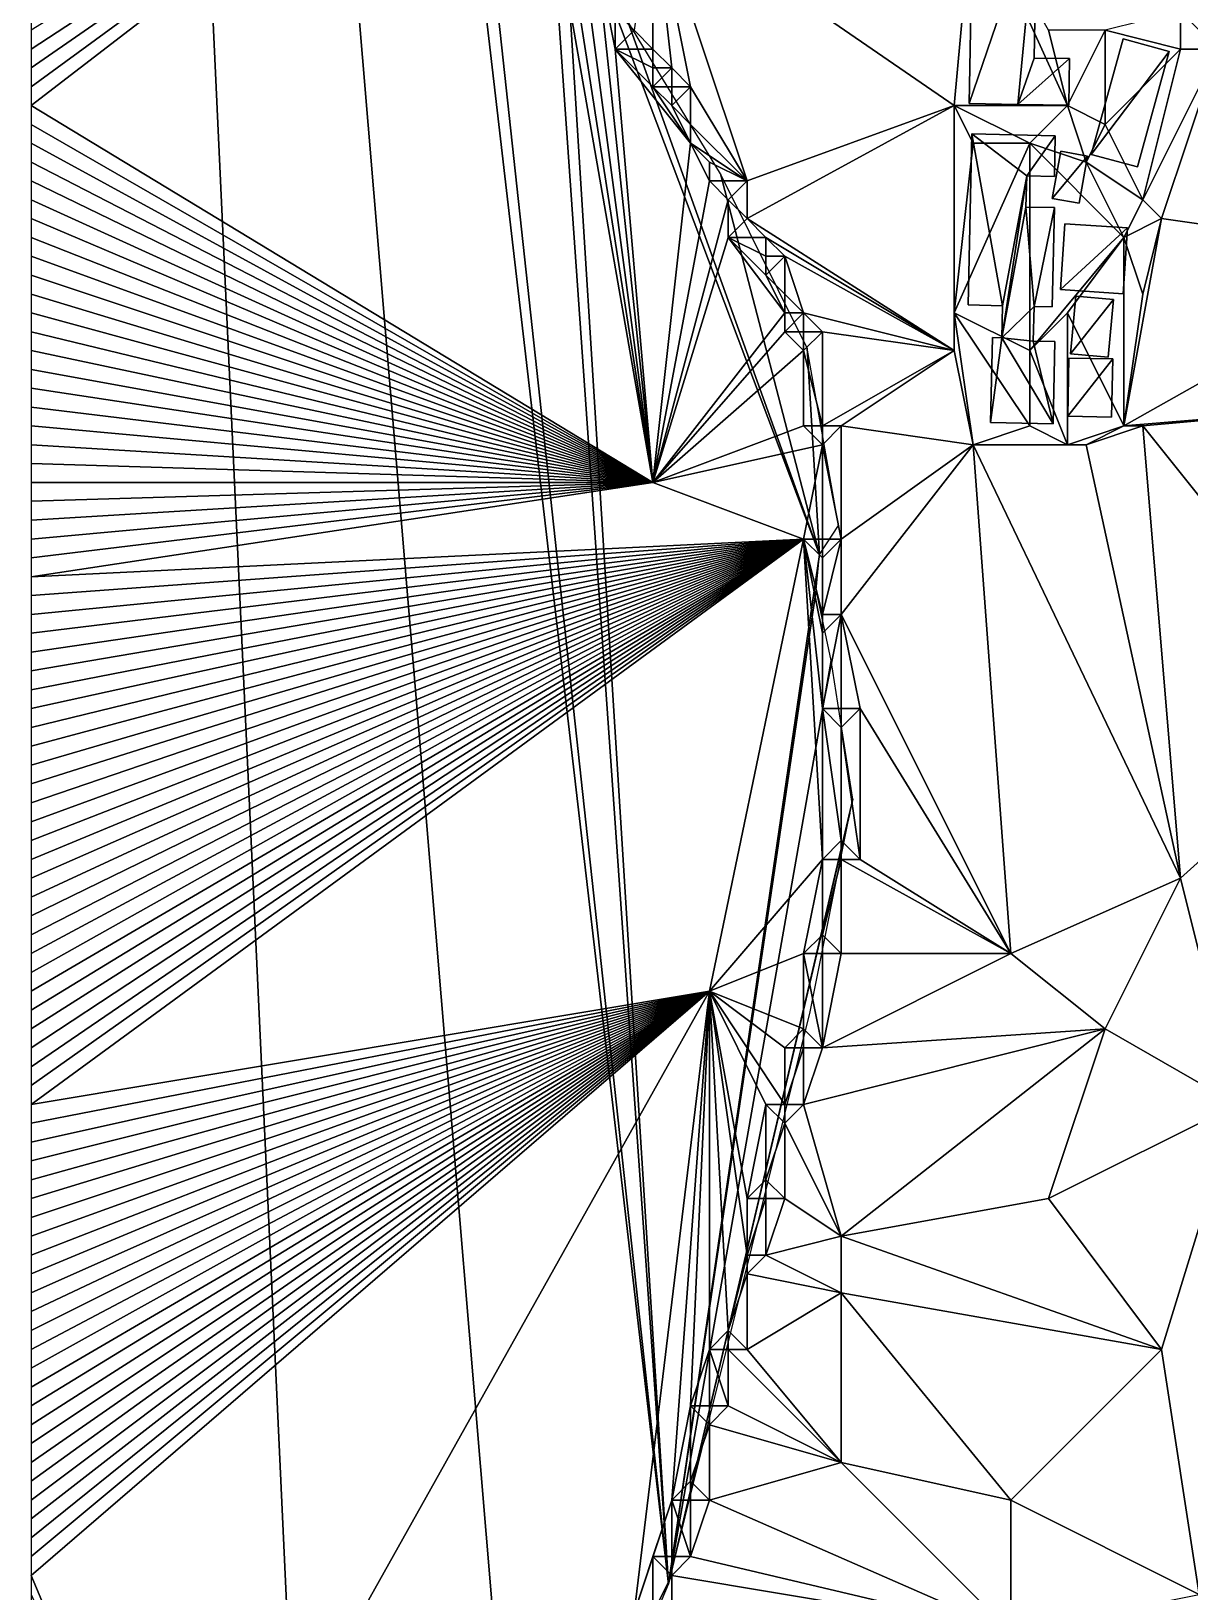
# Model space of a CAD drawing. Header units: metres. Extents: x 891 to 1103, y -901 to 900.
# Drawn here: x 900 to 1023, y -549.7 to -384.1 of the extents above; entities that cross this region are included whole.
import ezdxf

# ---------------------------------------------------------------- set-up
doc = ezdxf.new("R2010")
doc.units = ezdxf.units.M
for name, color, linetype in [('OSM_BUILDING_FOOTPRINTS', 7, 'CONTINUOUS'), ('OSM_BUILDING_ROOFS', 1, 'CONTINUOUS'), ('OSM_BUILDING_WALLS', 8, 'CONTINUOUS'), ('OSM_TERRAIN', 3, 'CONTINUOUS'), ('OSM_WATER_OUTLINES', 4, 'CONTINUOUS'), ('OSM_WATER_SURFACE', 5, 'CONTINUOUS')]:
    doc.layers.add(name, color=color, linetype=linetype)

msp = doc.modelspace()

# ---------------------------------------------------------------- linework, layer by layer
at = {"layer": 'OSM_BUILDING_FOOTPRINTS'}
for points in [[(999.968, -370.607, 0.288), (1006.766, -370.729, 0.288), (1006.489, -386.964, 0.288), (1010.236, -387.019, 0.288), (1010.148, -391.973, 0.288), (1004.754, -391.885, 0.288), (999.592, -391.796, 0.288), (999.968, -370.607, 0.288)], [(1015.918, -384.929, 1.528), (1020.804, -386.256, 1.528), (1017.432, -398.509, 1.528), (1012.546, -397.182, 1.528), (1015.918, -384.929, 1.528)], [(999.868, -395.015, 0.95), (1008.722, -395.214, 0.95), (1008.622, -399.516, 0.95), (1005.682, -399.449, 0.95), (1005.605, -402.767, 0.95), (1008.622, -402.833, 0.95), (1008.39, -413.373, 0.95), (1006.467, -413.328, 0.95), (1006.389, -416.989, 0.95), (1008.666, -417.033, 0.95), (1008.478, -425.77, 0.95), (1001.846, -425.626, 0.95), (1002.045, -416.613, 0.95), (1003.051, -416.635, 0.95), (1003.128, -413.24, 0.95), (999.47, -413.162, 0.95), (999.868, -395.015, 0.95)], [(1009.297, -396.85, 1.351), (1012.148, -397.359, 1.351), (1011.242, -402.358, 1.351), (1008.39, -401.849, 1.351), (1009.297, -396.85, 1.351)], [(1009.739, -404.559, 1.522), (1016.382, -404.99, 1.522), (1015.917, -411.968, 1.522), (1009.274, -411.526, 1.522), (1009.739, -404.559, 1.522)], [(1010.899, -412.223, 1.618), (1014.9, -412.576, 1.618), (1014.348, -418.703, 1.618), (1010.346, -418.349, 1.618), (1010.899, -412.223, 1.618)], [(1010.169, -418.792, 1.813), (1014.834, -418.891, 1.813), (1014.69, -425.062, 1.813), (1010.037, -424.962, 1.813), (1010.169, -418.792, 1.813)]]:
    msp.add_polyline3d(points, close=True, dxfattribs=at)
at = {"layer": 'OSM_BUILDING_ROOFS'}
for points in [[(1006.766, -370.729, 10.288), (999.968, -370.607, 10.288), (999.592, -391.796, 10.288)], [(1006.766, -370.729, 10.288), (999.592, -391.796, 10.288), (1004.754, -391.885, 10.288)], [(1004.754, -391.885, 10.288), (1006.489, -386.964, 10.288), (1006.766, -370.729, 10.288)], [(1020.804, -386.256, 11.528), (1015.918, -384.929, 11.528), (1012.546, -397.182, 11.528)], [(1004.754, -391.885, 10.288), (1010.236, -387.019, 10.288), (1006.489, -386.964, 10.288)], [(1004.754, -391.885, 10.288), (1010.148, -391.973, 10.288), (1010.236, -387.019, 10.288)], [(1020.804, -386.256, 11.528), (1012.546, -397.182, 11.528), (1017.432, -398.509, 11.528)], [(999.868, -395.015, 10.95), (999.47, -413.162, 10.95), (1003.128, -413.24, 10.95)], [(1005.682, -399.449, 10.95), (1008.722, -395.214, 10.95), (999.868, -395.015, 10.95)], [(1005.682, -399.449, 10.95), (999.868, -395.015, 10.95), (1003.128, -413.24, 10.95)], [(1005.682, -399.449, 10.95), (1008.622, -399.516, 10.95), (1008.722, -395.214, 10.95)], [(1012.148, -397.359, 11.351), (1009.297, -396.85, 11.351), (1008.39, -401.849, 11.351)], [(1012.148, -397.359, 11.351), (1008.39, -401.849, 11.351), (1011.242, -402.358, 11.351)], [(1005.682, -399.449, 10.95), (1003.128, -413.24, 10.95), (1003.051, -416.635, 10.95)], [(1003.051, -416.635, 10.95), (1005.605, -402.767, 10.95), (1005.682, -399.449, 10.95)], [(1003.051, -416.635, 10.95), (1006.467, -413.328, 10.95), (1005.605, -402.767, 10.95)], [(1006.467, -413.328, 10.95), (1008.622, -402.833, 10.95), (1005.605, -402.767, 10.95)], [(1006.467, -413.328, 10.95), (1008.39, -413.373, 10.95), (1008.622, -402.833, 10.95)], [(1016.382, -404.99, 11.522), (1009.739, -404.559, 11.522), (1009.274, -411.526, 11.522)], [(1016.382, -404.99, 11.522), (1009.274, -411.526, 11.522), (1015.917, -411.968, 11.522)], [(1014.9, -412.576, 11.618), (1010.899, -412.223, 11.618), (1010.346, -418.349, 11.618)], [(1003.051, -416.635, 10.95), (1006.389, -416.989, 10.95), (1006.467, -413.328, 10.95)], [(1014.9, -412.576, 11.618), (1010.346, -418.349, 11.618), (1014.348, -418.703, 11.618)], [(1003.051, -416.635, 10.95), (1002.045, -416.613, 10.95), (1001.846, -425.626, 10.95)], [(1003.051, -416.635, 10.95), (1001.846, -425.626, 10.95), (1008.478, -425.77, 10.95)], [(1003.051, -416.635, 10.95), (1008.478, -425.77, 10.95), (1006.389, -416.989, 10.95)], [(1008.478, -425.77, 10.95), (1008.666, -417.033, 10.95), (1006.389, -416.989, 10.95)], [(1014.834, -418.891, 11.813), (1010.169, -418.792, 11.813), (1010.037, -424.962, 11.813)], [(1014.834, -418.891, 11.813), (1010.037, -424.962, 11.813), (1014.69, -425.062, 11.813)]]:
    msp.add_3dface(points, dxfattribs=at)
at = {"layer": 'OSM_BUILDING_WALLS'}
for points in [[(999.968, -370.607, 0.288), (999.592, -391.796, 0.288), (999.592, -391.796, 10.288)], [(999.968, -370.607, 0.288), (999.592, -391.796, 10.288), (999.968, -370.607, 10.288)], [(1006.489, -386.964, 0.288), (1006.766, -370.729, 0.288), (1006.766, -370.729, 10.288)], [(1006.489, -386.964, 0.288), (1006.766, -370.729, 10.288), (1006.489, -386.964, 10.288)], [(1015.918, -384.929, 1.528), (1012.546, -397.182, 1.528), (1012.546, -397.182, 11.528)], [(1015.918, -384.929, 1.528), (1012.546, -397.182, 11.528), (1015.918, -384.929, 11.528)], [(1020.804, -386.256, 1.528), (1015.918, -384.929, 1.528), (1015.918, -384.929, 11.528)], [(1020.804, -386.256, 1.528), (1015.918, -384.929, 11.528), (1020.804, -386.256, 11.528)], [(1010.236, -387.019, 0.288), (1006.489, -386.964, 0.288), (1006.489, -386.964, 10.288)], [(1010.236, -387.019, 0.288), (1006.489, -386.964, 10.288), (1010.236, -387.019, 10.288)], [(1010.148, -391.973, 0.288), (1010.236, -387.019, 0.288), (1010.236, -387.019, 10.288)], [(1010.148, -391.973, 0.288), (1010.236, -387.019, 10.288), (1010.148, -391.973, 10.288)], [(1017.432, -398.509, 1.528), (1020.804, -386.256, 1.528), (1020.804, -386.256, 11.528)], [(1017.432, -398.509, 1.528), (1020.804, -386.256, 11.528), (1017.432, -398.509, 11.528)], [(999.592, -391.796, 0.288), (1004.754, -391.885, 0.288), (1004.754, -391.885, 10.288)], [(999.592, -391.796, 0.288), (1004.754, -391.885, 10.288), (999.592, -391.796, 10.288)], [(1004.754, -391.885, 0.288), (1010.148, -391.973, 0.288), (1010.148, -391.973, 10.288)], [(1004.754, -391.885, 0.288), (1010.148, -391.973, 10.288), (1004.754, -391.885, 10.288)], [(999.868, -395.015, 0.95), (999.47, -413.162, 0.95), (999.47, -413.162, 10.95)], [(999.868, -395.015, 0.95), (999.47, -413.162, 10.95), (999.868, -395.015, 10.95)], [(1008.722, -395.214, 0.95), (999.868, -395.015, 0.95), (999.868, -395.015, 10.95)], [(1008.722, -395.214, 0.95), (999.868, -395.015, 10.95), (1008.722, -395.214, 10.95)], [(1008.622, -399.516, 0.95), (1008.722, -395.214, 0.95), (1008.722, -395.214, 10.95)], [(1008.622, -399.516, 0.95), (1008.722, -395.214, 10.95), (1008.622, -399.516, 10.95)], [(1009.297, -396.85, 1.351), (1008.39, -401.849, 1.351), (1008.39, -401.849, 11.351)], [(1009.297, -396.85, 1.351), (1008.39, -401.849, 11.351), (1009.297, -396.85, 11.351)], [(1012.148, -397.359, 1.351), (1009.297, -396.85, 1.351), (1009.297, -396.85, 11.351)], [(1012.148, -397.359, 1.351), (1009.297, -396.85, 11.351), (1012.148, -397.359, 11.351)], [(1011.242, -402.358, 1.351), (1012.148, -397.359, 1.351), (1012.148, -397.359, 11.351)], [(1011.242, -402.358, 1.351), (1012.148, -397.359, 11.351), (1011.242, -402.358, 11.351)], [(1012.546, -397.182, 1.528), (1017.432, -398.509, 1.528), (1017.432, -398.509, 11.528)], [(1012.546, -397.182, 1.528), (1017.432, -398.509, 11.528), (1012.546, -397.182, 11.528)], [(1005.605, -402.767, 0.95), (1005.682, -399.449, 0.95), (1005.682, -399.449, 10.95)], [(1005.605, -402.767, 0.95), (1005.682, -399.449, 10.95), (1005.605, -402.767, 10.95)], [(1005.682, -399.449, 0.95), (1008.622, -399.516, 0.95), (1008.622, -399.516, 10.95)], [(1005.682, -399.449, 0.95), (1008.622, -399.516, 10.95), (1005.682, -399.449, 10.95)], [(1008.39, -401.849, 1.351), (1011.242, -402.358, 1.351), (1011.242, -402.358, 11.351)], [(1008.39, -401.849, 1.351), (1011.242, -402.358, 11.351), (1008.39, -401.849, 11.351)], [(1008.622, -402.833, 0.95), (1005.605, -402.767, 0.95), (1005.605, -402.767, 10.95)], [(1008.622, -402.833, 0.95), (1005.605, -402.767, 10.95), (1008.622, -402.833, 10.95)], [(1008.39, -413.373, 0.95), (1008.622, -402.833, 0.95), (1008.622, -402.833, 10.95)], [(1008.39, -413.373, 0.95), (1008.622, -402.833, 10.95), (1008.39, -413.373, 10.95)], [(1009.739, -404.559, 1.522), (1009.274, -411.526, 1.522), (1009.274, -411.526, 11.522)], [(1009.739, -404.559, 1.522), (1009.274, -411.526, 11.522), (1009.739, -404.559, 11.522)], [(1016.382, -404.99, 1.522), (1009.739, -404.559, 1.522), (1009.739, -404.559, 11.522)], [(1016.382, -404.99, 1.522), (1009.739, -404.559, 11.522), (1016.382, -404.99, 11.522)], [(1015.917, -411.968, 1.522), (1016.382, -404.99, 1.522), (1016.382, -404.99, 11.522)], [(1015.917, -411.968, 1.522), (1016.382, -404.99, 11.522), (1015.917, -411.968, 11.522)], [(1009.274, -411.526, 1.522), (1015.917, -411.968, 1.522), (1015.917, -411.968, 11.522)], [(1009.274, -411.526, 1.522), (1015.917, -411.968, 11.522), (1009.274, -411.526, 11.522)], [(1010.899, -412.223, 1.618), (1010.346, -418.349, 1.618), (1010.346, -418.349, 11.618)], [(1010.899, -412.223, 1.618), (1010.346, -418.349, 11.618), (1010.899, -412.223, 11.618)], [(1014.9, -412.576, 1.618), (1010.899, -412.223, 1.618), (1010.899, -412.223, 11.618)], [(1014.9, -412.576, 1.618), (1010.899, -412.223, 11.618), (1014.9, -412.576, 11.618)], [(999.47, -413.162, 0.95), (1003.128, -413.24, 0.95), (1003.128, -413.24, 10.95)], [(999.47, -413.162, 0.95), (1003.128, -413.24, 10.95), (999.47, -413.162, 10.95)], [(1003.128, -413.24, 0.95), (1003.051, -416.635, 0.95), (1003.051, -416.635, 10.95)], [(1003.128, -413.24, 0.95), (1003.051, -416.635, 10.95), (1003.128, -413.24, 10.95)], [(1006.389, -416.989, 0.95), (1006.467, -413.328, 0.95), (1006.467, -413.328, 10.95)], [(1006.389, -416.989, 0.95), (1006.467, -413.328, 10.95), (1006.389, -416.989, 10.95)], [(1006.467, -413.328, 0.95), (1008.39, -413.373, 0.95), (1008.39, -413.373, 10.95)], [(1006.467, -413.328, 0.95), (1008.39, -413.373, 10.95), (1006.467, -413.328, 10.95)], [(1014.348, -418.703, 1.618), (1014.9, -412.576, 1.618), (1014.9, -412.576, 11.618)], [(1014.348, -418.703, 1.618), (1014.9, -412.576, 11.618), (1014.348, -418.703, 11.618)], [(1002.045, -416.613, 0.95), (1001.846, -425.626, 0.95), (1001.846, -425.626, 10.95)], [(1002.045, -416.613, 0.95), (1001.846, -425.626, 10.95), (1002.045, -416.613, 10.95)], [(1003.051, -416.635, 0.95), (1002.045, -416.613, 0.95), (1002.045, -416.613, 10.95)], [(1003.051, -416.635, 0.95), (1002.045, -416.613, 10.95), (1003.051, -416.635, 10.95)], [(1008.666, -417.033, 0.95), (1006.389, -416.989, 0.95), (1006.389, -416.989, 10.95)], [(1008.666, -417.033, 0.95), (1006.389, -416.989, 10.95), (1008.666, -417.033, 10.95)], [(1008.478, -425.77, 0.95), (1008.666, -417.033, 0.95), (1008.666, -417.033, 10.95)], [(1008.478, -425.77, 0.95), (1008.666, -417.033, 10.95), (1008.478, -425.77, 10.95)], [(1010.169, -418.792, 1.813), (1010.037, -424.962, 1.813), (1010.037, -424.962, 11.813)], [(1010.169, -418.792, 1.813), (1010.037, -424.962, 11.813), (1010.169, -418.792, 11.813)], [(1014.834, -418.891, 1.813), (1010.169, -418.792, 1.813), (1010.169, -418.792, 11.813)], [(1014.834, -418.891, 1.813), (1010.169, -418.792, 11.813), (1014.834, -418.891, 11.813)], [(1010.346, -418.349, 1.618), (1014.348, -418.703, 1.618), (1014.348, -418.703, 11.618)], [(1010.346, -418.349, 1.618), (1014.348, -418.703, 11.618), (1010.346, -418.349, 11.618)], [(1014.69, -425.062, 1.813), (1014.834, -418.891, 1.813), (1014.834, -418.891, 11.813)], [(1014.69, -425.062, 1.813), (1014.834, -418.891, 11.813), (1014.69, -425.062, 11.813)], [(1001.846, -425.626, 0.95), (1008.478, -425.77, 0.95), (1008.478, -425.77, 10.95)], [(1001.846, -425.626, 0.95), (1008.478, -425.77, 10.95), (1001.846, -425.626, 10.95)], [(1010.037, -424.962, 1.813), (1014.69, -425.062, 1.813), (1014.69, -425.062, 11.813)], [(1010.037, -424.962, 1.813), (1014.69, -425.062, 11.813), (1010.037, -424.962, 11.813)]]:
    msp.add_3dface(points, dxfattribs=at)
at = {"layer": 'OSM_TERRAIN'}
for points in [[(900, -390), (952, -352), (900, -388)], [(900, -390), (900, -392), (952, -352)], [(900, -392), (966, -432), (952, -352)], [(900, -388), (952, -352), (900, -386)], [(900, -386), (952, -352), (900, -384)], [(952, -352), (966, -432), (956, -368)], [(966, -432), (958, -372), (956, -368)], [(964, -384, 1.02), (966, -386, 1.018), (966, -370, 1)], [(966, -386, 1.018), (968, -388, 1.072), (966, -370, 1)], [(968, -388, 1.072), (970, -390, 1.127), (966, -370, 1)], [(970, -390, 1.127), (976, -400, 1.425), (966, -370, 1)], [(976, -400, 1.425), (998, -392, 2.65), (966, -370, 1)], [(998, -392, 2.65), (1000, -370, 2.594), (966, -370, 1)], [(998, -392, 2.65), (1010, -392, 2.667), (1000, -370, 2.594)], [(1000, -370, 2.594), (1010, -392, 2.667), (1008, -384, 2.851)], [(966, -432), (960, -376), (958, -372)], [(966, -432), (962, -386), (960, -376)], [(962, -386), (962, -382), (960, -376)], [(1026, -386, 5.018), (1042, -378, 5.832), (1022, -382, 4.516)], [(962, -386), (964, -384, 1.02), (962, -382)], [(1022, -386, 4.218), (1022, -382, 4.516), (1014, -384, 3.893)], [(1022, -386, 4.218), (1026, -386, 5.018), (1022, -382, 4.516)], [(962, -386), (966, -386, 1.018), (964, -384, 1.02)], [(1010, -392, 2.667), (1014, -384, 3.893), (1008, -384, 2.851)], [(1010, -392, 2.667), (1014, -394, 3.992), (1014, -384, 3.893)], [(1014, -394, 3.992), (1022, -386, 4.218), (1014, -384, 3.893)], [(966, -432), (970, -396), (962, -386)], [(970, -396), (966, -390), (962, -386)], [(966, -390), (966, -388), (962, -386)], [(962, -386), (966, -388), (966, -386, 1.018)], [(966, -388), (968, -388, 1.072), (966, -386, 1.018)], [(1018, -402, 4.141), (1022, -386, 4.218), (1014, -394, 3.992)], [(1018, -402, 4.141), (1020, -404, 4.412), (1026, -386, 5.018)], [(1018, -402, 4.141), (1026, -386, 5.018), (1022, -386, 4.218)], [(1020, -404, 4.412), (1048, -408, 7.271), (1026, -386, 5.018)], [(966, -390), (968, -390, 1.078), (968, -388, 1.072)], [(966, -390), (968, -388, 1.072), (966, -388)], [(968, -390, 1.078), (970, -390, 1.127), (968, -388, 1.072)], [(970, -396), (968, -392), (966, -390)], [(968, -392), (968, -390, 1.078), (966, -390)], [(968, -392), (970, -394, 1.132), (970, -390, 1.127)], [(968, -392), (970, -390, 1.127), (968, -390, 1.078)], [(970, -394, 1.132), (976, -400, 1.425), (970, -390, 1.127)], [(966, -432), (900, -392), (900, -394)], [(970, -396), (970, -394, 1.132), (968, -392)], [(998, -418, 2.575), (998, -392, 2.65), (976, -404, 1.487)], [(976, -404, 1.487), (998, -392, 2.65), (976, -400, 1.425)], [(998, -418, 2.575), (998, -414, 2.867), (998, -392, 2.65)], [(998, -414, 2.867), (1000, -396, 3.081), (998, -392, 2.65)], [(1000, -396, 3.081), (1006, -396, 3.127), (998, -392, 2.65)], [(1006, -396, 3.127), (1010, -392, 2.667), (998, -392, 2.65)], [(1006, -396, 3.127), (1012, -398, 3.389), (1010, -392, 2.667)], [(1012, -398, 3.389), (1014, -394, 3.992), (1010, -392, 2.667)], [(900, -396), (966, -432), (900, -394)], [(970, -396), (976, -400, 1.425), (970, -394, 1.132)], [(1012, -398, 3.389), (1018, -402, 4.141), (1014, -394, 3.992)], [(900, -398), (966, -432), (900, -396)], [(966, -432), (972, -400), (970, -396)], [(972, -400), (972, -398), (970, -396)], [(970, -396), (972, -398), (976, -400, 1.425)], [(998, -414, 2.867), (1006, -418, 3.081), (1006, -396, 3.127)], [(1000, -396, 3.081), (998, -414, 2.867), (1006, -396, 3.127)], [(1006, -418, 3.081), (1016, -406, 3.68), (1006, -396, 3.127)], [(1006, -396, 3.127), (1016, -406, 3.68), (1012, -398, 3.389)], [(900, -400), (966, -432), (900, -398)], [(972, -400), (976, -400, 1.425), (972, -398)], [(1016, -406, 3.68), (1018, -402, 4.141), (1012, -398, 3.389)], [(900, -402), (966, -432), (900, -400)], [(966, -432), (974, -402), (972, -400)], [(974, -402), (976, -400, 1.425), (972, -400)], [(976, -404, 1.487), (976, -400, 1.425), (974, -402)], [(900, -404), (966, -432), (900, -402)], [(966, -432), (974, -406), (974, -402)], [(974, -406), (976, -404, 1.487), (974, -402)], [(1016, -406, 3.68), (1020, -404, 4.412), (1018, -402, 4.141)], [(900, -406), (966, -432), (900, -404)], [(974, -406), (978, -406, 1.629), (976, -404, 1.487)], [(978, -406, 1.629), (998, -418, 2.575), (976, -404, 1.487)], [(1016, -426, 4.168), (1020, -404, 4.412), (1018, -412, 3.905)], [(1016, -406, 3.68), (1018, -412, 3.905), (1020, -404, 4.412)], [(1016, -426, 4.168), (1048, -408, 7.271), (1020, -404, 4.412)], [(900, -408), (966, -432), (900, -406)], [(966, -432), (980, -414), (974, -406)], [(980, -414), (978, -410), (974, -406)], [(978, -410), (978, -408, 1.679), (974, -406)], [(974, -406), (978, -408, 1.679), (978, -406, 1.629)], [(978, -408, 1.679), (980, -408, 1.749), (978, -406, 1.629)], [(980, -408, 1.749), (998, -418, 2.575), (978, -406, 1.629)], [(1006, -418, 3.081), (1010, -414, 3.598), (1016, -406, 3.68)], [(1016, -426, 4.168), (1016, -406, 3.68), (1010, -414, 3.598)], [(1016, -426, 4.168), (1018, -412, 3.905), (1016, -406, 3.68)], [(900, -410), (966, -432), (900, -408)], [(978, -410), (980, -412, 1.828), (980, -408, 1.749)], [(978, -410), (980, -408, 1.749), (978, -408, 1.679)], [(980, -412, 1.828), (982, -414, 1.906), (980, -408, 1.749)], [(982, -414, 1.906), (998, -418, 2.575), (980, -408, 1.749)], [(1040, -424, 6.781), (1048, -408, 7.271), (1016, -426, 4.168)], [(900, -410), (900, -412), (966, -432)], [(980, -414), (980, -412, 1.828), (978, -410)], [(966, -432), (900, -412), (900, -414)], [(980, -414), (982, -414, 1.906), (980, -412, 1.828)], [(900, -416), (966, -432), (900, -414)], [(966, -432), (980, -416), (980, -414)], [(980, -416), (982, -416, 1.935), (982, -414, 1.906)], [(980, -416), (982, -414, 1.906), (980, -414)], [(982, -416, 1.935), (984, -416, 1.961), (982, -414, 1.906)], [(984, -416, 1.961), (998, -418, 2.575), (982, -414, 1.906)], [(998, -418, 2.575), (1000, -428, 3.176), (998, -414, 2.867)], [(1000, -428, 3.176), (1006, -426, 3.116), (998, -414, 2.867)], [(998, -414, 2.867), (1006, -426, 3.116), (1006, -418, 3.081)], [(1010, -428, 3.838), (1010, -414, 3.598), (1006, -418, 3.081)], [(1010, -428, 3.838), (1016, -426, 4.168), (1010, -414, 3.598)], [(900, -418), (966, -432), (900, -416)], [(966, -432), (982, -418), (980, -416)], [(982, -418), (982, -416, 1.935), (980, -416)], [(984, -426, 1.954), (984, -416, 1.961), (982, -418)], [(982, -418), (984, -416, 1.961), (982, -416, 1.935)], [(984, -426, 1.954), (998, -418, 2.575), (984, -416, 1.961)], [(900, -420), (966, -432), (900, -418)], [(982, -426), (982, -418), (966, -432)], [(982, -426), (984, -426, 1.954), (982, -418)], [(986, -426, 2.015), (998, -418, 2.575), (984, -426, 1.954)], [(986, -426, 2.015), (1000, -428, 3.176), (998, -418, 2.575)], [(1006, -426, 3.116), (1010, -428, 3.838), (1006, -418, 3.081)], [(900, -422), (966, -432), (900, -420)], [(900, -424), (966, -432), (900, -422)], [(900, -426), (966, -432), (900, -424)], [(1018, -426, 4.686), (1040, -424, 6.781), (1016, -426, 4.168)], [(1018, -426, 4.686), (1042, -456, 9.628), (1040, -424, 6.781)], [(900, -428), (966, -432), (900, -426)], [(984, -428), (982, -426), (966, -432)], [(984, -428), (984, -426, 1.954), (982, -426)], [(984, -428), (986, -438, 2.039), (986, -426, 2.015)], [(984, -428), (986, -426, 2.015), (984, -426, 1.954)], [(986, -438, 2.039), (1000, -428, 3.176), (986, -426, 2.015)], [(1000, -428, 3.176), (1010, -428, 3.838), (1006, -426, 3.116)], [(1012, -428, 4.266), (1016, -426, 4.168), (1010, -428, 3.838)], [(1022, -474, 10.319), (1018, -426, 4.686), (1012, -428, 4.266)], [(1012, -428, 4.266), (1018, -426, 4.686), (1016, -426, 4.168)], [(1022, -474, 10.319), (1042, -456, 9.628), (1018, -426, 4.686)], [(900, -430), (966, -432), (900, -428)], [(966, -432), (982, -438), (984, -428)], [(982, -438), (984, -438), (984, -428)], [(984, -438), (986, -438, 2.039), (984, -428)], [(1004, -482, 9.301), (1000, -428, 3.176), (986, -446, 2.647)], [(986, -438, 2.039), (986, -446, 2.647), (1000, -428, 3.176)], [(1004, -482, 9.301), (1022, -474, 10.319), (1000, -428, 3.176)], [(1000, -428, 3.176), (1022, -474, 10.319), (1012, -428, 4.266)], [(1000, -428, 3.176), (1012, -428, 4.266), (1010, -428, 3.838)], [(966, -432), (900, -430), (900, -432)], [(982, -438), (966, -432), (900, -442)], [(900, -442), (966, -432), (900, -440)], [(900, -440), (966, -432), (900, -438)], [(900, -438), (966, -432), (900, -436)], [(900, -436), (966, -432), (900, -434)], [(900, -434), (966, -432), (900, -432)], [(972, -486), (982, -438), (900, -498)], [(900, -498), (982, -438), (900, -496)], [(900, -496), (982, -438), (900, -494)], [(900, -494), (982, -438), (900, -492)], [(900, -492), (982, -438), (900, -490)], [(900, -490), (982, -438), (900, -488)], [(900, -488), (982, -438), (900, -486)], [(900, -486), (982, -438), (900, -484)], [(982, -438), (900, -482), (900, -484)], [(900, -480), (982, -438), (900, -478)], [(900, -480), (900, -482), (982, -438)], [(900, -478), (982, -438), (900, -476)], [(900, -476), (982, -438), (900, -474)], [(900, -474), (982, -438), (900, -472)], [(900, -472), (982, -438), (900, -470)], [(900, -470), (982, -438), (900, -468)], [(900, -468), (982, -438), (900, -466)], [(900, -466), (982, -438), (900, -464)], [(900, -464), (982, -438), (900, -462)], [(900, -462), (982, -438), (900, -460)], [(982, -438), (900, -458), (900, -460)], [(982, -438), (900, -456), (900, -458)], [(900, -456), (982, -438), (900, -454)], [(900, -454), (982, -438), (900, -452)], [(900, -452), (982, -438), (900, -450)], [(900, -450), (982, -438), (900, -448)], [(900, -448), (982, -438), (900, -446)], [(900, -446), (982, -438), (900, -444)], [(900, -444), (982, -438), (900, -442)], [(972, -486), (984, -472), (982, -438)], [(984, -472), (984, -456), (982, -438)], [(984, -456), (984, -448), (982, -438)], [(984, -448), (984, -446, 2.466), (982, -438)], [(982, -438), (984, -446, 2.466), (984, -440, 1.981)], [(984, -440, 1.981), (984, -438), (982, -438)], [(984, -446, 2.466), (986, -438, 2.039), (984, -440, 1.981)], [(984, -446, 2.466), (986, -446, 2.647), (986, -438, 2.039)], [(984, -440, 1.981), (986, -438, 2.039), (984, -438)], [(986, -456, 3.665), (986, -446, 2.647), (984, -456)], [(984, -456), (986, -446, 2.647), (984, -448)], [(984, -448), (986, -446, 2.647), (984, -446, 2.466)], [(986, -456, 3.665), (988, -456, 3.933), (986, -446, 2.647)], [(988, -456, 3.933), (1004, -482, 9.301), (986, -446, 2.647)], [(984, -472), (986, -470), (984, -456)], [(986, -470), (986, -458), (984, -456)], [(986, -458), (986, -456, 3.665), (984, -456)], [(986, -458), (988, -472, 6.277), (988, -456, 3.933)], [(986, -458), (988, -456, 3.933), (986, -456, 3.665)], [(988, -472, 6.277), (1004, -482, 9.301), (988, -456, 3.933)], [(1028, -498, 11.991), (1042, -456, 9.628), (1022, -474, 10.319)], [(986, -470), (988, -472, 6.277), (986, -458)], [(984, -472), (986, -472, 6.049), (986, -470)], [(986, -472, 6.049), (988, -472, 6.277), (986, -470)], [(972, -486), (982, -482), (984, -472)], [(982, -482), (984, -480), (984, -472)], [(984, -480), (986, -482, 7.643), (986, -472, 6.049)], [(984, -480), (986, -472, 6.049), (984, -472)], [(986, -482, 7.643), (1004, -482, 9.301), (986, -472, 6.049)], [(1004, -482, 9.301), (988, -472, 6.277), (986, -472, 6.049)], [(1014, -490, 10.893), (1022, -474, 10.319), (1004, -482, 9.301)], [(1014, -490, 10.893), (1028, -498, 11.991), (1022, -474, 10.319)], [(982, -482), (984, -482, 7.459), (984, -480)], [(984, -482, 7.459), (986, -482, 7.643), (984, -480)], [(982, -490), (982, -482), (972, -486)], [(982, -490), (984, -492, 9.134), (982, -482)], [(982, -482), (984, -492, 9.134), (984, -482, 7.459)], [(984, -492, 9.134), (1004, -482, 9.301), (986, -482, 7.643)], [(984, -492, 9.134), (986, -482, 7.643), (984, -482, 7.459)], [(984, -492, 9.134), (1014, -490, 10.893), (1004, -482, 9.301)], [(900, -548), (916, -586), (972, -486)], [(900, -548), (972, -486), (900, -546)], [(900, -546), (972, -486), (900, -544)], [(900, -544), (972, -486), (900, -542)], [(900, -542), (972, -486), (900, -540)], [(900, -540), (972, -486), (900, -538)], [(900, -538), (972, -486), (900, -536)], [(900, -536), (972, -486), (900, -534)], [(900, -534), (972, -486), (900, -532)], [(900, -532), (972, -486), (900, -530)], [(900, -530), (972, -486), (900, -528)], [(900, -528), (972, -486), (900, -526)], [(900, -526), (972, -486), (900, -524)], [(900, -524), (972, -486), (900, -522)], [(900, -522), (972, -486), (900, -520)], [(900, -520), (972, -486), (900, -518)], [(900, -516), (972, -486), (900, -514)], [(900, -516), (900, -518), (972, -486)], [(900, -514), (972, -486), (900, -512)], [(900, -512), (972, -486), (900, -510)], [(900, -510), (972, -486), (900, -508)], [(900, -508), (972, -486), (900, -506)], [(900, -506), (972, -486), (900, -504)], [(900, -504), (972, -486), (900, -502)], [(900, -502), (972, -486), (900, -500)], [(900, -500), (972, -486), (900, -498)], [(916, -586), (964, -552), (972, -486)], [(964, -552), (968, -540), (972, -486)], [(968, -540), (970, -530), (972, -486)], [(970, -530), (972, -524), (972, -486)], [(972, -486), (972, -524), (974, -522)], [(972, -486), (974, -522), (976, -514)], [(976, -514), (976, -508), (972, -486)], [(976, -508), (978, -498), (972, -486)], [(978, -498), (980, -498), (972, -486)], [(972, -486), (980, -498), (980, -492)], [(980, -492), (982, -490), (972, -486)], [(980, -492), (982, -492, 9.005), (982, -490)], [(986, -512, 11.594), (1014, -490, 10.893), (982, -498, 9.909)], [(982, -498, 9.909), (1014, -490, 10.893), (984, -492, 9.134)], [(982, -492, 9.005), (984, -492, 9.134), (982, -490)], [(986, -512, 11.594), (1008, -508, 11.661), (1014, -490, 10.893)], [(1008, -508, 11.661), (1028, -498, 11.991), (1014, -490, 10.893)], [(982, -498, 9.909), (982, -492, 9.005), (980, -498)], [(980, -498), (982, -492, 9.005), (980, -492)], [(982, -498, 9.909), (984, -492, 9.134), (982, -492, 9.005)], [(976, -508), (978, -506), (978, -498)], [(978, -506), (980, -500, 10.028), (978, -498)], [(980, -500, 10.028), (980, -498), (978, -498)], [(980, -500, 10.028), (986, -512, 11.594), (982, -498, 9.909)], [(980, -500, 10.028), (982, -498, 9.909), (980, -498)], [(1008, -508, 11.661), (1020, -524, 11.873), (1028, -498, 11.991)], [(1024, -550, 11.842), (1028, -498, 11.991), (1020, -524, 11.873)], [(980, -508, 10.876), (980, -500, 10.028), (978, -506)], [(980, -508, 10.876), (986, -512, 11.594), (980, -500, 10.028)], [(976, -508), (978, -508, 10.771), (978, -506)], [(978, -508, 10.771), (980, -508, 10.876), (978, -506)], [(976, -514), (978, -514, 11.297), (978, -508, 10.771)], [(976, -514), (978, -508, 10.771), (976, -508)], [(978, -514, 11.297), (980, -508, 10.876), (978, -508, 10.771)], [(978, -514, 11.297), (986, -512, 11.594), (980, -508, 10.876)], [(986, -512, 11.594), (1020, -524, 11.873), (1008, -508, 11.661)], [(986, -518, 11.764), (986, -512, 11.594), (978, -514, 11.297)], [(986, -518, 11.764), (1020, -524, 11.873), (986, -512, 11.594)], [(974, -522), (976, -516, 11.264), (976, -514)], [(976, -516, 11.264), (978, -514, 11.297), (976, -514)], [(976, -516, 11.264), (986, -518, 11.764), (978, -514, 11.297)], [(974, -522), (976, -524, 10.945), (976, -516, 11.264)], [(976, -516, 11.264), (976, -524, 10.945), (986, -518, 11.764)], [(986, -536, 10.707), (986, -518, 11.764), (976, -524, 10.945)], [(986, -536, 10.707), (1004, -540, 10.648), (986, -518, 11.764)], [(1004, -540, 10.648), (1020, -524, 11.873), (986, -518, 11.764)], [(972, -524), (974, -524, 10.84), (974, -522)], [(974, -524, 10.84), (976, -524, 10.945), (974, -522)], [(970, -530), (972, -530), (972, -524)], [(972, -530), (974, -530, 10.523), (972, -524)], [(972, -524), (974, -530, 10.523), (974, -524, 10.84)], [(974, -530, 10.523), (986, -536, 10.707), (974, -524, 10.84)], [(974, -524, 10.84), (986, -536, 10.707), (976, -524, 10.945)], [(1004, -540, 10.648), (1024, -550, 11.842), (1020, -524, 11.873)], [(970, -538), (970, -530), (968, -540)], [(970, -538), (972, -532, 10.296), (970, -530)], [(972, -532, 10.296), (972, -530), (970, -530)], [(972, -532, 10.296), (974, -530, 10.523), (972, -530)], [(972, -532, 10.296), (986, -536, 10.707), (974, -530, 10.523)], [(972, -540, 9.57), (972, -532, 10.296), (970, -538)], [(972, -540, 9.57), (986, -536, 10.707), (972, -532, 10.296)], [(1004, -554, 9.909), (986, -536, 10.707), (972, -540, 9.57)], [(986, -536, 10.707), (1004, -554, 9.909), (1004, -540, 10.648)], [(968, -540), (970, -540, 9.465), (970, -538)], [(970, -540, 9.465), (972, -540, 9.57), (970, -538)], [(964, -552), (966, -546), (968, -540)], [(966, -546), (968, -546), (968, -540)], [(968, -546), (970, -546, 8.829), (968, -540)], [(970, -546, 8.829), (970, -540, 9.465), (968, -540)], [(970, -546, 8.829), (1004, -554, 9.909), (972, -540, 9.57)], [(970, -546, 8.829), (972, -540, 9.57), (970, -540, 9.465)], [(1004, -554, 9.909), (1024, -550, 11.842), (1004, -540, 10.648)], [(964, -552), (966, -552), (966, -546)], [(966, -552), (968, -548, 8.512), (966, -546)], [(968, -548, 8.512), (968, -546), (966, -546)], [(968, -548, 8.512), (970, -546, 8.829), (968, -546)], [(968, -548, 8.512), (1004, -554, 9.909), (970, -546, 8.829)], [(916, -586), (900, -548), (900, -550)], [(968, -552, 8.131), (968, -548, 8.512), (966, -552)], [(968, -552, 8.131), (1004, -554, 9.909), (968, -548, 8.512)]]:
    msp.add_3dface(points, dxfattribs=at)
at = {"layer": 'OSM_WATER_OUTLINES'}
for points in [[(957.001, 173.186, 1), (940.486, 128.398, 1), (903.93, 38.378, 1), (900, 33.017, 1), (900, -638.452, 1)], [(951.858, -586.279, 1), (967.655, -548.922, 1), (982.689, -488.186, 1), (986.912, -467.097, 1), (987.21, -465.593, 1), (984.933, -450.895, 1), (983.32, -443.386, 1), (983.673, -439.659, 1), (985.707, -436.552, 1), (982.381, -417.763, 1), (973.184, -399.25, 1), (963.336, -383.081, 1)]]:
    msp.add_polyline3d(points, dxfattribs=at)
at = {"layer": 'OSM_WATER_SURFACE'}
for points in [[(903.93, 38.378, 1), (900, 33.017, 1), (967.655, -548.922, 1)], [(903.93, 38.378, 1), (967.655, -548.922, 1), (953.642, -348.942, 1)], [(900, 33.017, 1), (900, -638.452, 1), (930.093, -614.944, 1)], [(900, 33.017, 1), (930.093, -614.944, 1), (951.858, -586.279, 1)], [(900, 33.017, 1), (951.858, -586.279, 1), (967.655, -548.922, 1)], [(967.655, -548.922, 1), (956.262, -366.902, 1), (953.642, -348.942, 1)], [(983.673, -439.659, 1), (963.336, -383.081, 1), (956.262, -366.902, 1)], [(967.655, -548.922, 1), (983.673, -439.659, 1), (956.262, -366.902, 1)], [(983.673, -439.659, 1), (973.184, -399.25, 1), (963.336, -383.081, 1)], [(983.673, -439.659, 1), (982.381, -417.763, 1), (973.184, -399.25, 1)], [(983.673, -439.659, 1), (985.707, -436.552, 1), (982.381, -417.763, 1)], [(967.655, -548.922, 1), (983.32, -443.386, 1), (983.673, -439.659, 1)], [(967.655, -548.922, 1), (984.933, -450.895, 1), (983.32, -443.386, 1)], [(967.655, -548.922, 1), (987.21, -465.593, 1), (984.933, -450.895, 1)], [(967.655, -548.922, 1), (986.912, -467.097, 1), (987.21, -465.593, 1)], [(967.655, -548.922, 1), (982.689, -488.186, 1), (986.912, -467.097, 1)]]:
    msp.add_3dface(points, dxfattribs=at)

doc.saveas('drawing.dxf')
